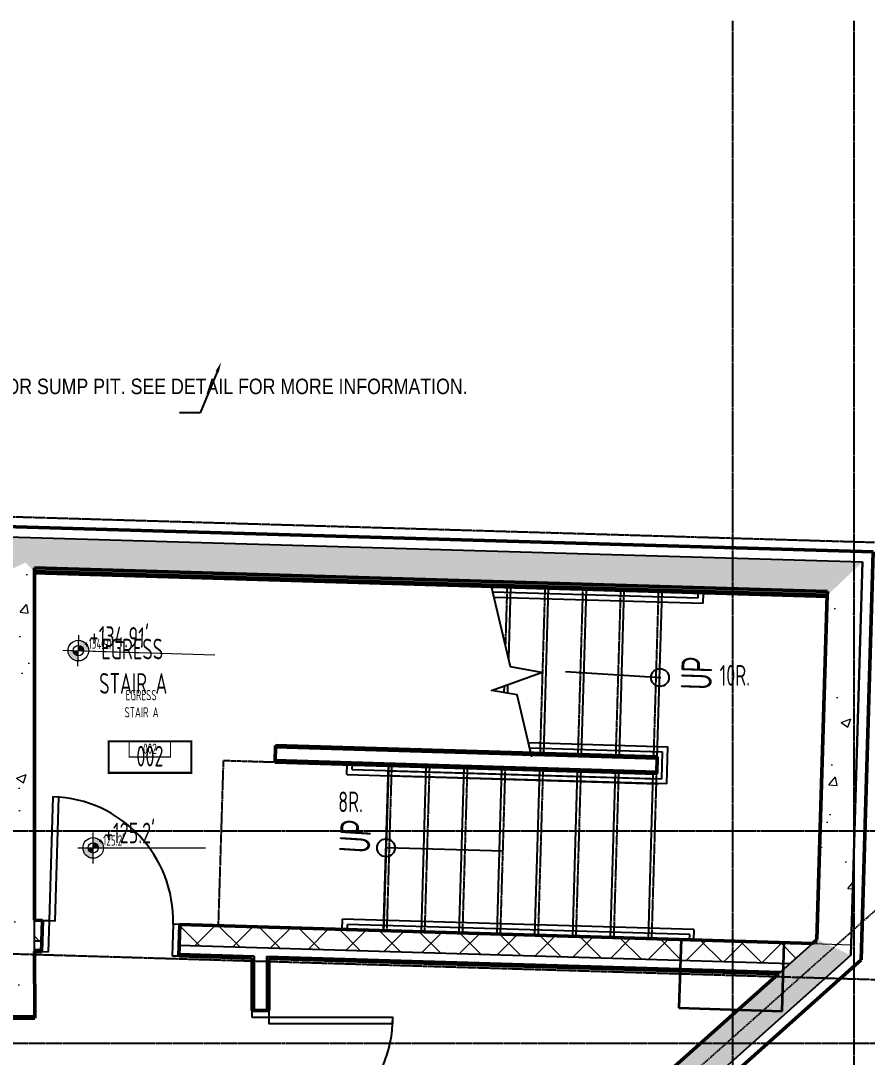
# Model space of a CAD drawing. Header units: inches. Extents: x 0 to 11244, y -13 to 5829.
# Drawn here: x 4382.5 to 4628.6, y 5525 to 5826.3 of the extents above; entities that cross this region are included whole.
import ezdxf
from ezdxf import colors
from ezdxf.entities.mleader import LeaderData, LeaderLine
from ezdxf.enums import TextEntityAlignment as Align
from ezdxf.math import Vec2, Vec3

# ---------------------------------------------------------------- set-up
doc = ezdxf.new("R2010")
doc.units = ezdxf.units.IN
doc.header["$LTSCALE"] = 0.375
doc.header["$MEASUREMENT"] = 0
for name, pattern in [('DASHDOT', [1, 0.5, -0.25, 0, -0.25]), ('HIDDEN2', [0.225, 0.125, -0.1]), ('PHANTOM2', [1.25, 0.625, -0.125, 0.125, -0.125, 0.125, -0.125])]:
    doc.linetypes.add(name, pattern=pattern)
for name, color, linetype in [('A-ADA-Clearance', 8, 'HIDDEN2'), ('A-Col-Grid', 8, 'PHANTOM2'), ('A-Door', 8, 'Continuous'), ('A-Flor-Strs', 8, 'Continuous'), ('A-Property Line', 8, 'PHANTOM2'), ('G-ANNO-REFR-N', 8, 'Continuous')]:
    doc.layers.add(name, color=color, linetype=linetype)
for name, color, linetype, lineweight in [('A-Area-Spce-Iden', 8, 'Continuous', 25), ('A-Area-Spce-Iden @ 32', 8, 'Continuous', 25), ('A-Area-Spce-Iden @ 64', 8, 'Continuous', 25), ('A-Wall', 3, 'Continuous', 50), ('S-Cols', 8, 'Continuous', 35)]:
    doc.layers.add(name, color=color, linetype=linetype, lineweight=lineweight)
for name, color, linetype, lineweight, plot in [('G-Anno-Nplt', 8, 'Continuous', 18, False), ('G-Anno-Nplt @ 32', 8, 'Continuous', 18, False), ('G-Anno-Nplt @ 64', 8, 'Continuous', 18, False)]:
    doc.layers.add(name, color=color, linetype=linetype, lineweight=lineweight, plot=plot)
doc.styles.add("3-32'' Notes", font='ARIALN.TTF', dxfattribs={"height": 0.09375})
doc.styles.add('TPDE', font='architxt.shx', dxfattribs={"width": 0.75, "height": 0.09375})
doc.styles.add('TPDE Annotative', font='architxt.shx', dxfattribs={"width": 0.75, "height": 0.09375})
doc.dimstyles.new('TPDE Annotative', dxfattribs={"dimtxt": 0.09375, "dimasz": 0.09375, "dimexe": 0.0625, "dimexo": 0.0625, "dimgap": 0.03125, "dimtad": 1, "dimdec": 4, "dimzin": 3, "dimdsep": 46, "dimlunit": 4, "dimtxsty": 'TPDE Annotative', "dimblk": 'ARCHTICK', "dimcen": 0.09375, "dimdle": 0.0625, "dimclrd": 1, "dimclre": 1, "dimclrt": 256, "dimazin": 2, "dimtfac": 0.75, "dimtdec": 4, "dimtix": 1, "dimtmove": 1, "dimatfit": 3, "dimfxl": 1, "dimfrac": 2, "dimtolj": 1, "dimtzin": 0, "dimarcsym": 0})
pattern_1 = [(360, (-3428.9355, -5710.221), (0.06, 6), [0.06, -6]), (10, (-3427.0155, -5710.101), (-0.9828006, 5.9192654), [0.06, -6]), (20, (-3428.0955, -5708.781), (-1.9957393, 5.658677), [0.06, -6]), (30, (-3426.7755, -5707.821), (-2.9480385, 5.2261524), [0.06, -6]), (40, (-3428.3355, -5707.461), (-3.810763, 4.634834), [0.06, -6]), (50, (-3427.8555, -5706.021), (-4.5576994, 3.9026883), [0.06, -6]), (60, (-3428.6955, -5704.941), (-5.1661524, 3.0519615), [0.06, -6]), (70, (-3426.7755, -5705.061), (-5.6176345, 2.1085024), [0.06, -6]), (80, (-3425.3355, -5704.821), (-5.8984276, 1.1009775), [0.06, -6]), (90, (-3424.6155, -5706.261), (-6, 0.06), [0.06, -6]), (100, (-3423.4155, -5706.381), (-5.9192654, -0.9828006), [0.06, -6]), (110, (-3423.4155, -5708.541), (-5.658677, -1.9957393), [0.06, -6]), (120, (-3424.4955, -5709.261), (-5.2261524, -2.9480385), [0.06, -6]), (130, (-3426.1755, -5708.901), (-4.634834, -3.810763), [0.06, -6]), (140, (-3425.0955, -5707.821), (-3.9026883, -4.5576994), [0.06, -6]), (150, (-3426.1755, -5706.741), (-3.0519615, -5.1661524), [0.06, -6]), (160, (-3423.6555, -5710.101), (-2.1085024, -5.6176345), [0.06, -6])]
pattern_2 = [(360, (-3428.9355, -5710.221), (0.06, 6), [0.06, -6]), (10, (-3427.0155, -5710.101), (-0.9828006, 5.9192654), [0.06, -6]), (20, (-3428.0955, -5708.781), (-1.9957393, 5.658677), [0.06, -6]), (30, (-3426.7755, -5707.821), (-2.9480385, 5.2261524), [0.06, -6]), (40, (-3428.3355, -5707.461), (-3.810763, 4.634834), [0.06, -6]), (50, (-3427.8555, -5706.021), (-4.5576994, 3.9026883), [0.06, -6]), (60, (-3428.6955, -5704.941), (-5.1661524, 3.0519615), [0.06, -6]), (70, (-3426.7755, -5705.061), (-5.6176345, 2.1085024), [0.06, -6]), (80, (-3425.3355, -5704.821), (-5.8984276, 1.1009775), [0.06, -6]), (90, (-3424.6155, -5706.261), (-6, 0.06), [0.06, -6]), (100, (-3423.4155, -5706.381), (-5.9192654, -0.9828006), [0.06, -6]), (110, (-3423.4155, -5708.541), (-5.658677, -1.9957393), [0.06, -6]), (120, (-3424.4955, -5709.261), (-5.2261524, -2.9480385), [0.06, -6]), (130, (-3426.1755, -5708.901), (-4.634834, -3.810763), [0.06, -6]), (140, (-3425.0955, -5707.821), (-3.9026883, -4.5576994), [0.06, -6]), (150, (-3426.1755, -5706.741), (-3.0519615, -5.1661524), [0.06, -6]), (160, (-3423.6555, -5710.101), (-2.1085024, -5.6176345), [0.06, -6])]

# ---------------------------------------------------------------- blocks, each defined once
blk = doc.blocks.new('TPDE_Room_Smart_Tag_Basic_P')
at = {"const_width": 0.1}
blk.add_lwpolyline([(-2, -1.531), (2, -1.531), (2, 0), (-2, 0)], close=True, dxfattribs=at)
at = {"linetype": 'ByBlock', "lineweight": -2, "style": 'TPDE', "width": 0.75}
blk.add_attdef('TPDE_ROOM_INFO_OBJECTS:ROOMNAME_001', (-3.685, 0.3), '', height=1, dxfattribs=at)
blk.add_attdef('TPDE_ROOM_INFO_OBJECTS:ROOMNUMBER', text='', height=1, dxfattribs=at).set_placement((0, -1.225), align=Align.CENTER)
blk = doc.blocks.new('*U532')
at = {"layer": 'A-Area-Spce-Iden @ 32', "color": 8, "linetype": 'Continuous', "lineweight": 25}
ref = blk.add_blockref('TPDE_Room_Smart_Tag_Basic_P', (990.89, -93.48), dxfattribs=dict(at, xscale=3, yscale=3, zscale=3))
ref.add_attrib('TPDE_ROOM_INFO_OBJECTS:ROOMNAME_001', 'EGRESS', (983.82, -81.58), dxfattribs={"layer": '0', "linetype": 'ByBlock', "lineweight": -2, "height": 3, "style": 'TPDE Annotative', "width": 0.75})
ref.add_attrib('TPDE_ROOM_INFO_OBJECTS:ROOMNUMBER', '002', dxfattribs={"layer": '0', "linetype": 'ByBlock', "lineweight": -2, "height": 3, "style": 'TPDE Annotative', "width": 0.75}).set_placement((990.89, -97.15), align=Align.CENTER)
ref.add_attrib('TPDE_ROOM_INFO_OBJECTS:ROOMNAME_002', 'STAIR A', (983.51, -86.58), dxfattribs={"layer": '0', "linetype": 'ByBlock', "lineweight": -2, "height": 3, "style": 'TPDE Annotative', "width": 0.75})
at = {"layer": 'A-Area-Spce-Iden @ 64', "color": 8, "linetype": 'Continuous', "lineweight": 25}
ref = blk.add_blockref('TPDE_Room_Smart_Tag_Basic_P', (990.89, -93.48), dxfattribs=dict(at, xscale=6, yscale=6, zscale=6))
ref.add_attrib('TPDE_ROOM_INFO_OBJECTS:ROOMNAME_001', 'EGRESS', (976.76, -69.68), dxfattribs={"layer": '0', "linetype": 'ByBlock', "lineweight": -2, "height": 6, "style": 'TPDE Annotative', "width": 0.75})
ref.add_attrib('TPDE_ROOM_INFO_OBJECTS:ROOMNUMBER', '002', dxfattribs={"layer": '0', "linetype": 'ByBlock', "lineweight": -2, "height": 6, "style": 'TPDE Annotative', "width": 0.75}).set_placement((990.89, -100.83), align=Align.CENTER)
ref.add_attrib('TPDE_ROOM_INFO_OBJECTS:ROOMNAME_002', 'STAIR A', (976.14, -79.68), dxfattribs={"layer": '0', "linetype": 'ByBlock', "lineweight": -2, "height": 6, "style": 'TPDE Annotative', "width": 0.75})
blk = doc.blocks.new('_ArchTick')
at = {"linetype": 'ByBlock', "const_width": 0.15}
blk.add_lwpolyline([(-0.5, -0.5), (0.5, 0.5)], dxfattribs=at)
blk = doc.blocks.new('T23120-Lot Boundary')
at = {"layer": 'A-Property Line'}
blk.add_lwpolyline([(4077.55, 4815.74), (3429.18, 4815.74), (3429.18, 5710.34), (5027.69, 5662.9)], close=True, dxfattribs=at)
blk = doc.blocks.new('*U456')
at = {"linetype": 'ByBlock'}
h = blk.add_hatch(color=256, dxfattribs=at)
h.paths.add_polyline_path([(0, 0.0469), (0, 0), (0.0469, 0, 0.414214)])
h.paths.add_polyline_path([(0, 0), (-0.0469, 0, 0.414214), (0, -0.0469)])
for p, q in [((0, -0.0703), (0, 0.0703)), ((-0.0703, 0), (0.5097, 0))]:
    blk.add_line(p, q, dxfattribs=at)
blk.add_circle((0, 0), 0.0469, dxfattribs=at)
at = {"linetype": 'ByBlock', "style": 'TPDE', "width": 0.75}
for tag, p in [('ELEVATION', (0.0491, 0.0207)), ('ADD_INFO', (0.0491, -0.111))]:
    blk.add_attdef(tag, p, '', height=0.0938, dxfattribs=at)
blk = doc.blocks.new('*U537')
at = {"layer": 'G-Anno-Nplt @ 32', "color": 8, "xscale": 32, "yscale": 32, "zscale": 32}
blk.add_blockref('*U456', (974.4, -124.49), dxfattribs=at).add_auto_attribs({'ELEVATION': "+125.2'"})
at = {"layer": 'G-Anno-Nplt @ 64', "color": 8, "xscale": 64, "yscale": 64, "zscale": 64}
blk.add_blockref('*U456', (974.4, -124.49), dxfattribs=at).add_auto_attribs({'ELEVATION': "+125.2'"})
blk = doc.blocks.new('*U457')
at = {"linetype": 'ByBlock'}
h = blk.add_hatch(color=256, dxfattribs=at)
h.paths.add_polyline_path([(0, 0.0469), (0, 0), (0.0469, 0, 0.414214)])
h.paths.add_polyline_path([(0, 0), (-0.0469, 0, 0.414214), (0, -0.0469)])
for p, q in [((0, -0.0703), (0, 0.0703)), ((-0.0703, 0), (0.6199, 0))]:
    blk.add_line(p, q, dxfattribs=at)
blk.add_circle((0, 0), 0.0469, dxfattribs=at)
at = {"linetype": 'ByBlock', "style": 'TPDE', "width": 0.75}
for tag, p in [('ELEVATION', (0.0491, 0.0207)), ('ADD_INFO', (0.0491, -0.111))]:
    blk.add_attdef(tag, p, '', height=0.0938, dxfattribs=at)
blk = doc.blocks.new('*U538')
at = {"layer": 'G-Anno-Nplt @ 32', "color": 8, "xscale": 32, "yscale": 32, "zscale": 32, "rotation": 358.2363892333027}
blk.add_blockref('*U457', (970.1, -67.14), dxfattribs=at).add_auto_attribs({'ELEVATION': "+134.91'"})
at = {"layer": 'G-Anno-Nplt @ 64', "color": 8, "xscale": 64, "yscale": 64, "zscale": 64, "rotation": 358.2363892333027}
blk.add_blockref('*U457', (970.1, -67.14), dxfattribs=at).add_auto_attribs({'ELEVATION': "+134.91'"})
blk = doc.blocks.new('A$C7a236a31')
at = {"layer": 'A-Wall', "linetype": 'Continuous', "lineweight": 18}
h = blk.add_hatch(dxfattribs=at)
h.set_pattern_fill('CONCRETE_C', color=8, scale=4, style=0, pattern_type=2)
h.set_pattern_definition([(50, (-3429.175, -5710.34), (28.69041, -2.510085), [3, -33]), (355, (-3429.175, -5710.34), (-5.55005, 30.08769), [2.4, -26.4]), (100.4514, (-3426.785, -5710.55), (23.14038, 27.57758), [2.54961, -28.04568]), (46.1842, (-3429.175, -5702.34), (42.68964, -6.62076), [4.5, -49.5]), (96.6356, (-3425.62, -5702.893), (37.3865, 38.96471), [3.8244, -42.06852]), (351.1842, (-3429.175, -5702.34), (37.38648, 38.96474), [3.6, -39.6]), (21, (-3425.175, -5704.34), (23.87628, -16.104756), [3, -33]), (326, (-3425.175, -5704.34), (9.73261, 29.006), [2.4, -26.4]), (71.4514, (-3423.186, -5705.683), (33.6089, 12.90122), [2.54961, -28.04568]), (37.5, (-3429.175, -5710.341), (0.486394, 13.315754), [0, -26.08, 0, -26.8, 0, -26.5]), (7.5, (-3429.175, -5710.341), (10.522781, 15.776468), [0, -15.28, 0, -25.48, 0, -10.1]), (327.5, (-3438.095, -5710.341), (21.352897, -0.902195), [0, -10, 0, -31.2, 0, -41.4]), (317.5, (-3442.095, -5710.341), (23.327447, 4.0042), [0, -13, 0, -20.72, 0, -29.4])])
h.paths.add_polyline_path([(509.14, -31.15), (509.44, -21.15), (388.11, -17.59), (387.81, -27.59)], flags=0)
h.paths.add_polyline_path([(387.81, -27.59), (388.11, -17.59), (100.06, -9.14), (110.06, -19.43)], flags=0)
h.paths.add_polyline_path([(753.31, -38.32), (756.07, -35.73), (753.6, -28.32), (657.62, -25.5), (657.33, -35.5)], flags=0)
h.paths.add_polyline_path([(1187.75, -51.07), (1198.04, -41.37), (957.62, -34.31), (954.76, -41.56), (957.33, -44.3)], flags=0)
h.paths.add_polyline_path([(949.33, -44.07), (954.76, -41.56), (957.62, -34.31), (924.49, -33.34), (924.2, -43.33)], flags=0)
h.paths.add_polyline_path([(924.2, -43.33), (924.49, -33.34), (753.6, -28.32), (756.07, -35.73), (761.31, -38.55)], flags=0)
h.paths.add_polyline_path([(657.33, -35.5), (657.62, -25.5), (641.44, -25.03), (641.14, -35.02)], flags=0)
h.paths.add_polyline_path([(641.14, -35.02), (641.44, -25.03), (509.44, -21.15), (509.14, -31.15)], flags=0)
h = blk.add_hatch(dxfattribs=at)
h.set_pattern_fill('CONCRETE_C', color=8, scale=4, angle=-360, style=0, pattern_type=2)
h.set_pattern_definition([(50, (-3429.175, -5710.34), (28.69041, -2.510085), [3, -33]), (355, (-3429.175, -5710.34), (-5.55005, 30.08769), [2.4, -26.4]), (100.4514, (-3426.785, -5710.55), (23.14038, 27.57758), [2.54961, -28.04568]), (46.1842, (-3429.175, -5702.34), (42.68964, -6.62076), [4.5, -49.5]), (96.6356, (-3425.62, -5702.893), (37.3865, 38.96471), [3.8244, -42.06852]), (351.1842, (-3429.175, -5702.34), (37.38648, 38.96474), [3.6, -39.6]), (21, (-3425.175, -5704.34), (23.87628, -16.104756), [3, -33]), (326, (-3425.175, -5704.34), (9.73261, 29.006), [2.4, -26.4]), (71.4514, (-3423.186, -5705.683), (33.6089, 12.90122), [2.54961, -28.04568]), (37.5, (-3429.175, -5710.341), (0.486394, 13.315754), [0, -26.08, 0, -26.8, 0, -26.5]), (7.5, (-3429.175, -5710.341), (10.522781, 15.776468), [0, -15.28, 0, -25.48, 0, -10.1]), (327.5, (-3438.095, -5710.341), (21.352897, -0.902195), [0, -10, 0, -31.2, 0, -41.4]), (317.5, (-3442.095, -5710.341), (23.327447, 4.0042), [0, -13, 0, -20.72, 0, -29.4])])
h.paths.add_polyline_path([(957.33, -44.3), (954.76, -41.56), (949.33, -44.07), (949.38, -145.51), (957.38, -145.5)], flags=0)
h.paths.add_polyline_path([(957.38, -145.5), (949.38, -145.51), (949.39, -164.8), (957.39, -164.8)], flags=0)
h.paths.add_polyline_path([(957.39, -164.8), (949.39, -164.8), (949.39, -173.38), (957.39, -173.38)], flags=0)
h = blk.add_hatch(dxfattribs=at)
h.set_pattern_fill('CONCRETE_C', color=8, scale=4, style=0, pattern_type=2)
h.set_pattern_definition([(50, (-3429.175, -5710.34), (28.69041, -2.510085), [3, -33]), (355, (-3429.175, -5710.34), (-5.55005, 30.08769), [2.4, -26.4]), (100.4514, (-3426.785, -5710.55), (23.14038, 27.57758), [2.54961, -28.04568]), (46.1842, (-3429.175, -5702.34), (42.68964, -6.62076), [4.5, -49.5]), (96.6356, (-3425.62, -5702.893), (37.3865, 38.96471), [3.8244, -42.06852]), (351.1842, (-3429.175, -5702.34), (37.38648, 38.96474), [3.6, -39.6]), (21, (-3425.175, -5704.34), (23.87628, -16.104756), [3, -33]), (326, (-3425.175, -5704.34), (9.73261, 29.006), [2.4, -26.4]), (71.4514, (-3423.186, -5705.683), (33.6089, 12.90122), [2.54961, -28.04568]), (37.5, (-3429.175, -5710.341), (0.486394, 13.315754), [0, -26.08, 0, -26.8, 0, -26.5]), (7.5, (-3429.175, -5710.341), (10.522781, 15.776468), [0, -15.28, 0, -25.48, 0, -10.1]), (327.5, (-3438.095, -5710.341), (21.352897, -0.902195), [0, -10, 0, -31.2, 0, -41.4]), (317.5, (-3442.095, -5710.341), (23.327447, 4.0042), [0, -13, 0, -20.72, 0, -29.4])])
h.paths.add_polyline_path([(1184.75, -151.09), (1194.62, -155.69), (1198.04, -41.37), (1187.75, -51.07)], flags=0)
h = blk.add_hatch(dxfattribs=at)
h.set_pattern_fill('GENERAL_TEXTURE', color=8, scale=6, style=0, pattern_type=2)
h.set_pattern_definition([(360, (-3428.9355, -5710.221), (0.06, 6), [0.06, -6]), (10, (-3427.0155, -5710.101), (-0.9828006, 5.9192654), [0.06, -6]), (20, (-3428.0955, -5708.781), (-1.9957393, 5.658677), [0.06, -6]), (30, (-3426.7755, -5707.821), (-2.9480385, 5.2261524), [0.06, -6]), (40, (-3428.3355, -5707.461), (-3.810763, 4.634834), [0.06, -6]), (50, (-3427.8555, -5706.021), (-4.5576994, 3.9026883), [0.06, -6]), (60, (-3428.6955, -5704.941), (-5.1661524, 3.0519615), [0.06, -6]), (70, (-3426.7755, -5705.061), (-5.6176345, 2.1085024), [0.06, -6]), (80, (-3425.3355, -5704.821), (-5.8984276, 1.1009775), [0.06, -6]), (90, (-3424.6155, -5706.261), (-6, 0.06), [0.06, -6]), (100, (-3423.4155, -5706.381), (-5.9192654, -0.9828006), [0.06, -6]), (110, (-3423.4155, -5708.541), (-5.658677, -1.9957393), [0.06, -6]), (120, (-3424.4955, -5709.261), (-5.2261524, -2.9480385), [0.06, -6]), (130, (-3426.1755, -5708.901), (-4.634834, -3.810763), [0.06, -6]), (140, (-3425.0955, -5707.821), (-3.9026883, -4.5576994), [0.06, -6]), (150, (-3426.1755, -5706.741), (-3.0519615, -5.1661524), [0.06, -6]), (160, (-3423.6555, -5710.101), (-2.1085024, -5.6176345), [0.06, -6])])
h.paths.add_polyline_path([(1187.74, -51.46), (1187.76, -50.84), (957.3, -43.96), (957.29, -44.58)], flags=0)
h = blk.add_hatch(dxfattribs=at)
h.set_pattern_fill('GENERAL_TEXTURE', color=8, scale=6, style=0, pattern_type=2)
h.set_pattern_definition(pattern_2)
h.paths.add_polyline_path([(1138.32, -98.63), (1138.34, -98), (1027.38, -94.69), (1027.37, -95.32)], flags=0)
h = blk.add_hatch(dxfattribs=at)
h.set_pattern_fill('GENERAL_TEXTURE', color=8, scale=6, style=0, pattern_type=2)
h.set_pattern_definition(pattern_2)
h.paths.add_polyline_path([(1138.19, -102.88), (1138.21, -102.25), (1027.26, -98.94), (1027.24, -99.57)], flags=0)
h = blk.add_hatch(dxfattribs=at)
h.set_pattern_fill('_U', color=8, scale=8, angle=-315, style=0, double=1, pattern_type=0)
h.set_pattern_definition([(45, (-3429.1755, -5710.341), (-5.656854, 5.656854), []), (135, (-3429.1755, -5710.341), (-5.656854, -5.656854), [])])
h.paths.add_polyline_path([(959.44, -151.57), (959.62, -145.57), (957.38, -145.5), (957.38, -151.51)], flags=0)
h.paths.add_polyline_path([(999.6, -146.76), (999.42, -152.76), (1020.42, -153.39), (1020.6, -147.39)], flags=0)
h.paths.add_polyline_path([(1020.6, -147.39), (1020.42, -153.39), (1176.94, -158.05), (1183.45, -152.25)], flags=0)
h = blk.add_hatch(dxfattribs=at)
h.set_pattern_fill('CONCRETE_C', color=8, scale=4, style=0, pattern_type=2)
h.set_pattern_definition([(50, (-3429.175, -5710.34), (28.69041, -2.510085), [3, -33]), (355, (-3429.175, -5710.34), (-5.55005, 30.08769), [2.4, -26.4]), (100.4514, (-3426.785, -5710.55), (23.14038, 27.57758), [2.54961, -28.04568]), (46.1842, (-3429.175, -5702.34), (42.68964, -6.62076), [4.5, -49.5]), (96.6356, (-3425.62, -5702.893), (37.3865, 38.96471), [3.8244, -42.06852]), (351.1842, (-3429.175, -5702.34), (37.38648, 38.96474), [3.6, -39.6]), (21, (-3425.175, -5704.34), (23.87628, -16.104756), [3, -33]), (326, (-3425.175, -5704.34), (9.73261, 29.006), [2.4, -26.4]), (71.4514, (-3423.186, -5705.683), (33.6089, 12.90122), [2.54961, -28.04568]), (37.5, (-3429.175, -5710.341), (0.486394, 13.315754), [0, -26.08, 0, -26.8, 0, -26.5]), (7.5, (-3429.175, -5710.341), (10.522781, 15.776468), [0, -15.28, 0, -25.48, 0, -10.1]), (327.5, (-3438.095, -5710.341), (21.352897, -0.902195), [0, -10, 0, -31.2, 0, -41.4]), (317.5, (-3442.095, -5710.341), (23.327447, 4.0042), [0, -13, 0, -20.72, 0, -29.4])])
h.paths.add_polyline_path([(894.51, -409.87), (901.17, -417.33), (1027.25, -304.91), (1020.6, -297.45)], flags=0)
h.paths.add_polyline_path([(1020.6, -297.45), (1027.25, -304.91), (1190.11, -159.71), (1183.45, -152.25)], flags=0)
h.paths.add_polyline_path([(1183.45, -152.25), (1190.11, -159.71), (1194.62, -155.69), (1184.75, -151.09)], flags=0)
h.paths.add_polyline_path([(595.36, -676.6), (605.36, -681.08), (663.55, -629.19), (656.9, -621.72)], flags=0)
h.paths.add_polyline_path([(656.9, -621.72), (663.55, -629.19), (901.17, -417.33), (894.51, -409.87)], flags=0)
h = blk.add_hatch(dxfattribs=at)
h.set_pattern_fill('GENERAL_TEXTURE', color=8, scale=6, angle=-360, style=0, pattern_type=2)
h.set_pattern_definition([(1e-14, (-3428.9355, -5710.221), (0.06, 6), [0.06, -6]), (10, (-3427.0155, -5710.101), (-0.9828006, 5.9192654), [0.06, -6]), (20, (-3428.0955, -5708.781), (-1.9957393, 5.658677), [0.06, -6]), (30, (-3426.7755, -5707.821), (-2.9480385, 5.2261524), [0.06, -6]), (40, (-3428.3355, -5707.461), (-3.810763, 4.634834), [0.06, -6]), (50, (-3427.8555, -5706.021), (-4.5576994, 3.9026883), [0.06, -6]), (60, (-3428.6955, -5704.941), (-5.1661524, 3.0519615), [0.06, -6]), (70, (-3426.7755, -5705.061), (-5.6176345, 2.1085024), [0.06, -6]), (80, (-3425.3355, -5704.821), (-5.8984276, 1.1009775), [0.06, -6]), (90, (-3424.6155, -5706.261), (-6, 0.06), [0.06, -6]), (100, (-3423.4155, -5706.381), (-5.9192654, -0.9828006), [0.06, -6]), (110, (-3423.4155, -5708.541), (-5.658677, -1.9957393), [0.06, -6]), (120, (-3424.4955, -5709.261), (-5.2261524, -2.9480385), [0.06, -6]), (130, (-3426.1755, -5708.901), (-4.634834, -3.810763), [0.06, -6]), (140, (-3425.0955, -5707.821), (-3.9026883, -4.5576994), [0.06, -6]), (150, (-3426.1755, -5706.741), (-3.0519615, -5.1661524), [0.06, -6]), (160, (-3423.6555, -5710.101), (-2.1085024, -5.6176345), [0.06, -6])])
h.paths.add_polyline_path([(959.34, -154.69), (959.36, -154.07), (957.38, -154.01), (957.38, -154.63)], flags=0)
h.paths.add_polyline_path([(999.34, -155.26), (999.33, -155.88), (1020.6, -156.52), (1021.22, -155.91)], flags=0)
h.paths.add_polyline_path([(1024.85, -156.02), (1025.47, -156.66), (1173.54, -161.08), (1174.22, -160.47)], flags=0)
h = blk.add_hatch(dxfattribs=at)
h.set_pattern_fill('GENERAL_TEXTURE', color=8, scale=6, style=0, pattern_type=2)
h.set_pattern_definition(pattern_1)
h.paths.add_polyline_path([(1020.6, -285.68), (1021.22, -286.31), (1021.22, -211.75), (1020.6, -211.75)], flags=0)
h.paths.add_polyline_path([(1020.6, -171.75), (1021.22, -171.75), (1021.22, -155.91), (1020.6, -156.52)], flags=0)
h.paths.add_polyline_path([(1020.6, -290.56), (1020.6, -297.45), (1021.22, -296.89), (1021.22, -289.93)], flags=0)
h = blk.add_hatch(dxfattribs=at)
h.set_pattern_fill('GENERAL_TEXTURE', color=8, scale=6, style=0, pattern_type=2)
h.set_pattern_definition(pattern_1)
h.paths.add_polyline_path([(1025.47, -285.68), (1025.47, -211.75), (1024.85, -211.75), (1024.85, -285.68)], flags=0)
h.paths.add_polyline_path([(1024.85, -171.75), (1025.47, -171.75), (1025.47, -156.66), (1024.85, -156.02)], flags=0)
h.paths.add_polyline_path([(1025.47, -285.68), (1024.85, -285.68), (1024.85, -293.66), (1025.47, -293.1)], flags=0)
h = blk.add_hatch(dxfattribs=at)
h.set_pattern_fill('GENERAL_TEXTURE', color=8, scale=6, style=0, pattern_type=2)
h.set_pattern_definition([(360, (-3428.9355, -5710.221), (0.06, 6), [0.06, -6]), (10, (-3427.0155, -5710.101), (-0.9828006, 5.9192654), [0.06, -6]), (20, (-3428.0955, -5708.781), (-1.9957393, 5.658677), [0.06, -6]), (30, (-3426.7755, -5707.821), (-2.9480385, 5.2261524), [0.06, -6]), (40, (-3428.3355, -5707.461), (-3.810763, 4.634834), [0.06, -6]), (50, (-3427.8555, -5706.021), (-4.5576994, 3.9026883), [0.06, -6]), (60, (-3428.6955, -5704.941), (-5.1661524, 3.0519615), [0.06, -6]), (70, (-3426.7755, -5705.061), (-5.6176345, 2.1085024), [0.06, -6]), (80, (-3425.3355, -5704.821), (-5.8984276, 1.1009775), [0.06, -6]), (90, (-3424.6155, -5706.261), (-6, 0.06), [0.06, -6]), (100, (-3423.4155, -5706.381), (-5.9192654, -0.9828006), [0.06, -6]), (110, (-3423.4155, -5708.541), (-5.658677, -1.9957393), [0.06, -6]), (120, (-3424.4955, -5709.261), (-5.2261524, -2.9480385), [0.06, -6]), (130, (-3426.1755, -5708.901), (-4.634834, -3.810763), [0.06, -6]), (140, (-3425.0955, -5707.821), (-3.9026883, -4.5576994), [0.06, -6]), (150, (-3426.1755, -5706.741), (-3.0519615, -5.1661524), [0.06, -6]), (160, (-3423.6555, -5710.101), (-2.1085024, -5.6176345), [0.06, -6])])
h.paths.add_polyline_path([(648.2, -173.93), (753.33, -173.93), (753.33, -173.3), (648.83, -173.3)], flags=0)
h.paths.add_polyline_path([(753.33, -173.93), (795.35, -173.93), (795.35, -173.3), (753.33, -173.3)], flags=0)
h.paths.add_polyline_path([(839.35, -173.3), (839.35, -173.93), (871.35, -173.93), (871.35, -173.3)], flags=0)
h.paths.add_polyline_path([(915.35, -173.3), (915.35, -173.93), (957.39, -173.93), (957.39, -173.38), (949.39, -173.38), (949.39, -173.3)], flags=0)
at = {"layer": 'A-ADA-Clearance', "color": 8}
blk.add_lwpolyline([(1058.8, -148.53), (1010.82, -147.05), (1012.3, -99.07), (1060.28, -100.55)], close=True, dxfattribs=at)
at = {"layer": 'A-Col-Grid', "color": 8}
for p, q in [((1160.24, 115.92), (1160.24, -1007.48)), ((1195.47, 115.92), (1195.47, -1007.48)), ((484.77, -781.9), (1409.67, 42.76)), ((556.24, -119.5), (1456.82, -119.5)), ((913.46, -154.14), (1273.21, -164.87)), ((556.24, -181.24), (1456.82, -181.24))]:
    blk.add_line(p, q, dxfattribs=at)
at = {"layer": 'A-Door', "color": 8, "linetype": 'Continuous', "lineweight": -3}
for points in [[(961.61, -145.63), (963.36, -145.68), (964.44, -109.7), (962.69, -109.65)], [(961.34, -154.75), (959.34, -154.69), (959.62, -145.57), (961.61, -145.63)], [(997.33, -155.82), (999.33, -155.88), (999.6, -146.76), (997.6, -146.7)], [(1020.6, -173.75), (1020.6, -171.75), (1025.47, -171.75), (1025.47, -173.75)], [(1025.47, -173.75), (1025.47, -175.5), (1061.47, -175.5), (1061.47, -173.75)]]:
    blk.add_lwpolyline(points, close=True, dxfattribs=at)
for centre, start, end in [((961.61, -145.63), 358.2916, 88.2916), ((1025.47, -173.75), 270, 0)]:
    blk.add_arc(centre, 36, start, end, dxfattribs=at)
at = {"layer": 'A-Flor-Strs', "color": 8, "transparency": 33554687}
for p, q in [((1090.54, -50.06), (1150.22, -51.84)), ((1095.16, -69.65), (1095.79, -48.72)), ((1105.35, -97.02), (1106.78, -49.04)), ((1116.35, -97.35), (1117.78, -49.37)), ((1127.34, -97.67), (1128.77, -49.7)), ((1138.34, -98), (1139.77, -50.03)), ((1150.22, -51.84), (1150.26, -50.34)), ((1151.67, -53.38), (1151.76, -50.39)), ((1090.9, -51.57), (1151.67, -53.38)), ((1094.87, -79.55), (1094.94, -77)), ((1100.88, -93.88), (1141.42, -95.09)), ((1101.23, -95.39), (1139.88, -96.55)), ((1141.1, -105.91), (1141.42, -95.09)), ((1101.59, -96.91), (1138.34, -98)), ((1139.64, -104.42), (1139.88, -96.55)), ((1049.68, -101.74), (1139.64, -104.42)), ((1060.18, -102.05), (1138.15, -104.37)), ((1060.22, -100.55), (1138.19, -102.88)), ((1048.14, -103.2), (1138.61, -105.83)), ((1141.1, -105.91), (1060.14, -103.55)), ((1148.94, -148.22), (1046.89, -145.17)), ((1147.81, -149.68), (1048.35, -146.72)), ((1148.94, -148.22), (1148.85, -151.21))]:
    blk.add_line(p, q, dxfattribs=at)
at = {"layer": 'A-Flor-Strs', "color": 8, "linetype": 'HIDDEN2', "transparency": 33554687}
for p, q in [((1094.27, -65.89), (1094.79, -48.69)), ((1104.35, -96.99), (1105.78, -49.01)), ((1115.35, -97.32), (1116.78, -49.34)), ((1126.34, -97.64), (1127.77, -49.67)), ((1137.34, -97.97), (1138.77, -50)), ((1093.87, -79.37), (1093.93, -77.36)), ((1059.8, -148.56), (1061.22, -100.58)), ((1070.8, -148.89), (1072.22, -100.91)), ((1081.79, -149.21), (1083.21, -101.24)), ((1092.79, -149.54), (1094.21, -101.56)), ((1103.78, -149.87), (1105.2, -101.89)), ((1114.78, -150.2), (1116.2, -102.22)), ((1125.77, -150.53), (1127.19, -102.55)), ((1136.77, -150.85), (1138.19, -102.88))]:
    blk.add_line(p, q, dxfattribs=at)
at = {"layer": 'A-Flor-Strs', "color": 8, "transparency": 33554687}
for points in [[(1101.88, -98.14), (1097.61, -80.04), (1090.19, -78.71), (1104.68, -73.48), (1095.69, -71.87), (1090.19, -48.55)], [(1048.14, -103.2), (1048.23, -100.19)], [(1049.68, -101.74), (1049.73, -100.24)], [(1058.8, -148.53), (1060.22, -100.55)], [(1069.8, -148.86), (1071.22, -100.88)], [(1080.79, -149.18), (1082.21, -101.21)], [(1091.79, -149.51), (1093.21, -101.53)], [(1102.78, -149.84), (1104.21, -101.86)], [(1113.78, -150.17), (1115.2, -102.19)], [(1049.64, -103.24), (1049.64, -103.24)], [(1124.77, -150.5), (1126.2, -102.52)], [(1135.77, -150.82), (1137.2, -102.85)], [(1138.61, -105.84), (1138.61, -105.83)], [(1046.81, -148.17), (1046.89, -145.17)], [(1048.31, -148.22), (1048.35, -146.72)], [(1147.76, -151.18), (1147.81, -149.68)]]:
    blk.add_lwpolyline(points, dxfattribs=at)
for centre in [(1139.15, -74.98), (1059.51, -124.47)]:
    blk.add_circle(centre, 2.59, dxfattribs=at)
at = {"layer": 'A-Wall', "color": 8, "linetype": 'Continuous', "lineweight": 50}
for p, q in [((1201.13, -38.46), (97.06, -6.05)), ((1197.58, -157.07), (1201.13, -38.46)), ((957.33, -43.08), (957.29, -44.58)), ((957.29, -44.58), (1187.74, -51.46)), ((1187.78, -49.96), (957.33, -43.08)), ((957.33, -44.3), (1187.75, -51.07)), ((957.38, -145.5), (957.33, -44.3)), ((1187.75, -51.07), (1184.75, -151.09)), ((1187.74, -51.46), (1187.78, -49.96)), ((1027.38, -94.69), (1027.24, -99.57)), ((1138.34, -98), (1027.38, -94.69)), ((1138.19, -102.88), (1138.34, -98)), ((1027.24, -99.57), (1138.19, -102.88)), ((959.62, -145.57), (957.38, -145.5)), ((959.34, -154.69), (959.62, -145.57)), ((999.6, -146.76), (999.33, -155.88)), ((1183.45, -152.25), (999.6, -146.76)), ((1184.75, -151.09), (1183.45, -152.25)), ((957.38, -154.63), (959.34, -154.69)), ((957.39, -173.38), (957.38, -154.63)), ((999.33, -155.88), (1020.6, -156.52)), ((1020.6, -156.52), (1020.6, -171.75)), ((608.36, -682.42), (1197.58, -157.07)), ((1025.47, -171.75), (1025.47, -156.66)), ((1025.47, -156.66), (1173.54, -161.08)), ((1173.54, -161.08), (1025.47, -293.1)), ((915.35, -173.93), (957.39, -173.93)), ((957.39, -173.93), (957.39, -173.38)), ((957.39, -173.38), (957.39, -173.38)), ((1020.6, -171.75), (1025.47, -171.75))]:
    blk.add_line(p, q, dxfattribs=at)
at = {"layer": 'A-Wall', "color": 8, "linetype": 'Continuous', "lineweight": 25}
for p, q in [((100.06, -9.14), (1198.04, -41.37)), ((651.33, -25.32), (1198.04, -41.37)), ((1198.04, -41.37), (1194.62, -155.69)), ((1194.62, -155.69), (1198.04, -41.37)), ((957.3, -43.96), (1187.76, -50.84)), ((1187.76, -50.84), (957.3, -43.96)), ((1027.37, -95.32), (1138.32, -98.63)), ((1138.32, -98.63), (1027.37, -95.32)), ((1027.26, -98.94), (1138.21, -102.25)), ((1138.21, -102.25), (1027.26, -98.94)), ((957.38, -154.01), (957.38, -145.5)), ((957.38, -154.63), (957.38, -145.5)), ((959.44, -151.57), (957.38, -151.51)), ((957.38, -151.51), (959.44, -151.57)), ((999.42, -152.76), (1176.94, -158.05)), ((999.42, -152.76), (1176.94, -158.05)), ((1183.45, -152.25), (1173.54, -161.08)), ((1174.22, -160.47), (1183.45, -152.25)), ((605.36, -681.08), (1194.62, -155.69)), ((959.36, -154.07), (957.38, -154.01)), ((957.38, -154.01), (957.38, -154.63)), ((957.38, -154.01), (959.36, -154.07)), ((1021.22, -155.91), (999.34, -155.26)), ((999.34, -155.26), (1021.22, -155.91)), ((1021.22, -155.91), (1021.22, -171.75)), ((1021.22, -171.75), (1021.22, -155.91)), ((1024.85, -156.02), (1024.85, -171.75)), ((1024.85, -171.75), (1024.85, -156.02)), ((1174.22, -160.47), (1024.85, -156.02)), ((1024.85, -156.02), (1174.22, -160.47)), ((1194.62, -155.69), (1191.48, -158.49)), ((1191.48, -158.49), (1188.76, -160.91)), ((1188.76, -160.91), (1024.85, -307.06)), ((1173.54, -161.08), (1174.22, -160.47)), ((957.39, -173.38), (949.39, -173.38)), ((949.39, -173.38), (957.39, -173.38))]:
    blk.add_line(p, q, dxfattribs=at)
at = {"layer": 'A-Wall', "color": 8}
blk.add_line((957.33, -44.34), (1188.18, -51.19), dxfattribs=at)
at = {"layer": 'G-Anno-Nplt', "color": 8}
for p, q in [((957.33, -44.3), (1188.18, -51.08)), ((1184.74, -152.29), (1187.78, -49.98)), ((1145.25, -151.11), (1058.8, -148.53)), ((1183.45, -152.25), (1194.73, -152.63))]:
    blk.add_line(p, q, dxfattribs=at)
at = {"layer": 'S-Cols', "color": 8, "linetype": 'Continuous', "lineweight": 35}
for p, q in [((1145.25, -151.02), (1144.63, -171.01)), ((1175.23, -151.94), (1145.25, -151.02)), ((1174.62, -171.93), (1175.23, -151.94)), ((1144.63, -171.01), (1174.62, -171.93))]:
    blk.add_line(p, q, dxfattribs=at)
at = {"color": 8}
blk.add_blockref('T23120-Lot Boundary', (-3429.18, -5710.34), dxfattribs=at)
at = {"layer": 'A-Area-Spce-Iden', "linetype": 'DASHDOT'}
blk.add_blockref('*U532', (0, 0), dxfattribs=at)
at = {"layer": 'G-Anno-Nplt', "linetype": 'DASHDOT'}
for name in ['*U538', '*U537']:
    blk.add_blockref(name, (0, 0), dxfattribs=at)
at = {"layer": 'A-Flor-Strs', "color": 8, "transparency": 33554687, "char_height": 9, "width": 14.1155, "style": 'TPDE Annotative'}
for insert, attachment_point, rotation in [((1154.16, -78.7), 7, 88.1475), ((1046.42, -116), 3, 86.3865)]:
    blk.add_mtext('UP', dxfattribs=dict(at, insert=insert, attachment_point=attachment_point, rotation=rotation))
at = {"layer": 'G-Anno-Nplt', "color": 8, "char_height": 6, "width": 12.4386, "attachment_point": 1, "style": 'TPDE Annotative'}
for s, insert in [('10R.', (1156.48, -71.34)), ('8R.', (1045.6, -108.1))]:
    blk.add_mtext(s, dxfattribs=dict(at, insert=insert))
at = {"layer": 'A-Flor-Strs', "color": 8, "transparency": 33554687}
for points in [[(1111.71, -73.26), (1139.35, -74.98)], [(1093.53, -125.42), (1059.51, -124.47)]]:
    blk.add_leader(points, dimstyle='TPDE Annotative', override={"dimscale": 0, "dimgap": 0.03125, "dimtad": 0, "dimclrd": 256}, dxfattribs=at)

msp = doc.modelspace()

# ---------------------------------------------------------------- block references
at = {"layer": 'G-ANNO-REFR-N'}
msp.add_blockref('A$C7a236a31', (3429.18, 5710.34), dxfattribs=at)

# ---------------------------------------------------------------- next in the draw order: leaders
ml = msp.add_multileader_mtext('Standard')
ml.set_content("2' X 2' X 2' ELEVATOR SUMP PIT. SEE DETAIL FOR MORE INFORMATION.", color=2, style="3-32'' Notes")
ml.set_leader_properties(color=1, linetype='ByLayer', lineweight=-1)
ml.build(insert=Vec2(0, 0))
ml.multileader.update_dxf_attribs({"text_right_attachment_type": 3, "dogleg_length": 0.125, "arrow_head_size": 3, "scale": 48})
ctx = ml.context
ctx.base_point, ctx.scale, ctx.char_height, ctx.arrow_head_size, ctx.landing_gap_size, ctx.plane_origin = Vec3(4328.39, 5719.95), 48, 4.5, 3, 4.32, Vec3(4502.08, 5722.19)
ctx.right_attachment = 3
notes = []
notes.append((ctx, [(0, (1, 1, 0), (4434.68, 5712.29), (-1, 0), 6, [(0, [(4440.76, 5727.02)], 0, [])])]))
ctx.mtext.insert, ctx.mtext.width, ctx.mtext.flow_direction = Vec3(4332.71, 5722.24), 106.3394, 5
for ctx, leaders in notes:
    for number, flags, end, landing, length, lines in leaders:
        leader = LeaderData()
        leader.index, (leader.has_last_leader_line, leader.has_dogleg_vector, leader.attachment_direction) = number, flags
        leader.last_leader_point, leader.dogleg_vector, leader.dogleg_length = Vec3(end), Vec3(landing), length
        for number, points, colour, breaks in lines:
            line = LeaderLine()
            line.index, line.vertices, line.color, line.breaks = number, Vec3.list(points), colors.encode_raw_color(colour), breaks
            leader.lines.append(line)
        ctx.leaders.append(leader)

doc.saveas('drawing.dxf')
